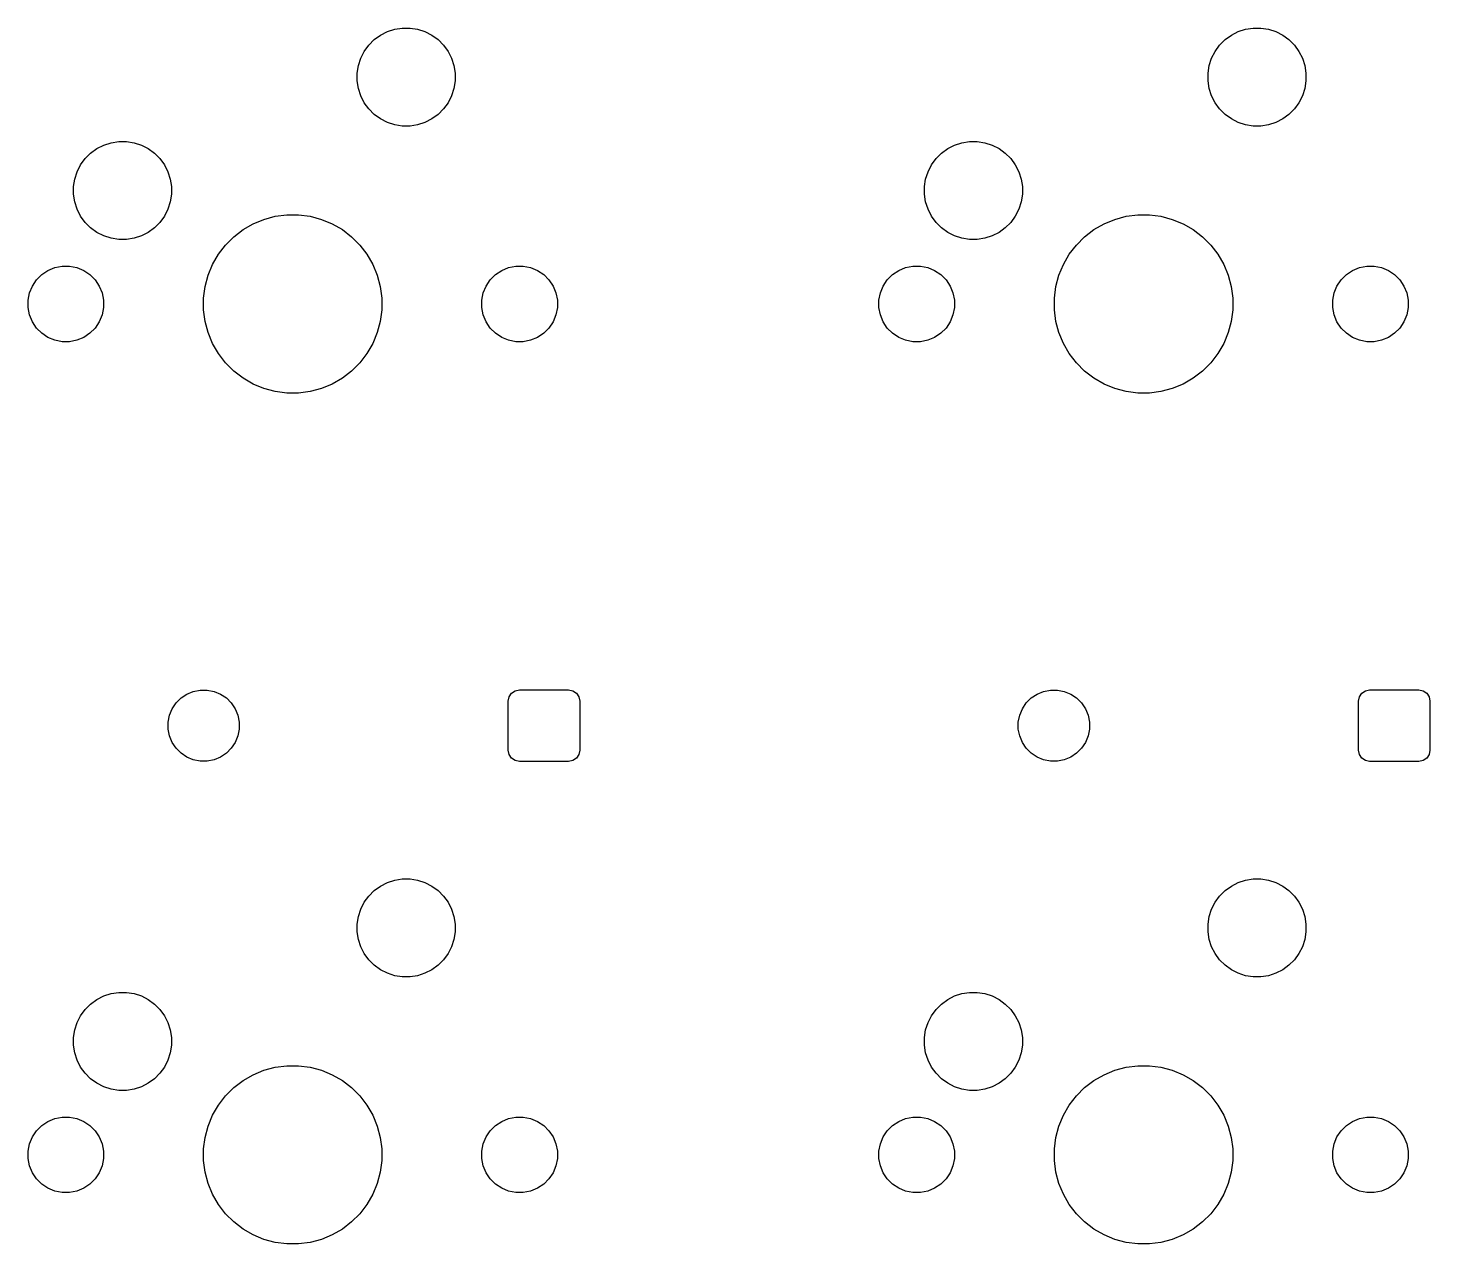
# Model space of a CAD drawing. Header units: millimetres. Extents: x 2.1 to 59.1, y -97 to -3.9.
# Drawn here: x 27.72 to 59.11, y -50.64 to -23.42 of the extents above; entities that cross this region are included whole.
import ezdxf

# ---------------------------------------------------------------- set-up
doc = ezdxf.new("R2010")
doc.units = ezdxf.units.MM
doc.layers.add('F.Mask', color=201, linetype='CONTINUOUS', true_color=0xd864ff)

msp = doc.modelspace()

# ---------------------------------------------------------------- linework, layer by layer
at = {"layer": 'F.Mask', "linetype": 'CONTINUOUS'}
for p, q in [((35.614918, -23.581298), (35.768714, -23.502935)), ((35.768714, -23.502935), (35.932876, -23.449595)), ((35.932876, -23.449595), (36.103361, -23.422593)), ((36.103361, -23.422593), (36.275971, -23.422593)), ((36.275971, -23.422593), (36.446456, -23.449595)), ((36.446456, -23.449595), (36.610618, -23.502935)), ((36.610618, -23.502935), (36.764414, -23.581298)), ((54.664918, -23.581298), (54.818714, -23.502935)), ((54.818714, -23.502935), (54.982876, -23.449595)), ((54.982876, -23.449595), (55.153361, -23.422593)), ((55.153361, -23.422593), (55.325971, -23.422593)), ((55.325971, -23.422593), (55.496456, -23.449595)), ((55.496456, -23.449595), (55.660618, -23.502935)), ((55.660618, -23.502935), (55.814414, -23.581298)), ((35.251762, -23.944454), (35.353219, -23.804809)), ((35.353219, -23.804809), (35.475273, -23.682755)), ((35.475273, -23.682755), (35.614918, -23.581298)), ((36.764414, -23.581298), (36.904059, -23.682755)), ((36.904059, -23.682755), (37.026113, -23.804809)), ((37.026113, -23.804809), (37.12757, -23.944454)), ((54.301762, -23.944454), (54.403219, -23.804809)), ((54.403219, -23.804809), (54.525273, -23.682755)), ((54.525273, -23.682755), (54.664918, -23.581298)), ((55.814414, -23.581298), (55.954059, -23.682755)), ((55.954059, -23.682755), (56.076113, -23.804809)), ((56.076113, -23.804809), (56.17757, -23.944454)), ((35.120059, -24.262412), (35.173399, -24.09825)), ((35.173399, -24.09825), (35.251762, -23.944454)), ((37.12757, -23.944454), (37.205933, -24.09825)), ((37.205933, -24.09825), (37.259273, -24.262412)), ((54.170059, -24.262412), (54.223399, -24.09825)), ((54.223399, -24.09825), (54.301762, -23.944454)), ((56.17757, -23.944454), (56.255933, -24.09825)), ((56.255933, -24.09825), (56.309273, -24.262412)), ((35.093057, -24.432897), (35.120059, -24.262412)), ((35.093057, -24.605507), (35.093057, -24.432897)), ((37.259273, -24.262412), (37.286275, -24.432897)), ((37.286275, -24.432897), (37.286275, -24.605507)), ((54.143057, -24.432897), (54.170059, -24.262412)), ((54.143057, -24.605507), (54.143057, -24.432897)), ((56.309273, -24.262412), (56.336275, -24.432897)), ((56.336275, -24.432897), (56.336275, -24.605507)), ((35.120059, -24.775992), (35.093057, -24.605507)), ((35.173399, -24.940154), (35.120059, -24.775992)), ((37.259273, -24.775992), (37.205933, -24.940154)), ((37.286275, -24.605507), (37.259273, -24.775992)), ((54.170059, -24.775992), (54.143057, -24.605507)), ((54.223399, -24.940154), (54.170059, -24.775992)), ((56.309273, -24.775992), (56.255933, -24.940154)), ((56.336275, -24.605507), (56.309273, -24.775992)), ((35.251762, -25.09395), (35.173399, -24.940154)), ((35.353219, -25.233595), (35.251762, -25.09395)), ((37.12757, -25.09395), (37.026113, -25.233595)), ((37.205933, -24.940154), (37.12757, -25.09395)), ((54.301762, -25.09395), (54.223399, -24.940154)), ((54.403219, -25.233595), (54.301762, -25.09395)), ((56.17757, -25.09395), (56.076113, -25.233595)), ((56.255933, -24.940154), (56.17757, -25.09395)), ((35.475273, -25.355649), (35.353219, -25.233595)), ((35.614918, -25.457106), (35.475273, -25.355649)), ((36.904059, -25.355649), (36.764414, -25.457106)), ((37.026113, -25.233595), (36.904059, -25.355649)), ((54.525273, -25.355649), (54.403219, -25.233595)), ((54.664918, -25.457106), (54.525273, -25.355649)), ((55.954059, -25.355649), (55.814414, -25.457106)), ((56.076113, -25.233595), (55.954059, -25.355649)), ((35.768714, -25.535469), (35.614918, -25.457106)), ((35.932876, -25.588809), (35.768714, -25.535469)), ((36.103361, -25.615811), (35.932876, -25.588809)), ((36.275971, -25.615811), (36.103361, -25.615811)), ((36.446456, -25.588809), (36.275971, -25.615811)), ((36.610618, -25.535469), (36.446456, -25.588809)), ((36.764414, -25.457106), (36.610618, -25.535469)), ((54.818714, -25.535469), (54.664918, -25.457106)), ((54.982876, -25.588809), (54.818714, -25.535469)), ((55.153361, -25.615811), (54.982876, -25.588809)), ((55.325971, -25.615811), (55.153361, -25.615811)), ((55.496456, -25.588809), (55.325971, -25.615811)), ((55.660618, -25.535469), (55.496456, -25.588809)), ((55.814414, -25.457106), (55.660618, -25.535469)), ((29.264918, -26.121298), (29.418714, -26.042935)), ((29.418714, -26.042935), (29.582876, -25.989595)), ((29.582876, -25.989595), (29.753361, -25.962593)), ((29.753361, -25.962593), (29.925971, -25.962593)), ((29.925971, -25.962593), (30.096456, -25.989595)), ((30.096456, -25.989595), (30.260618, -26.042935)), ((30.260618, -26.042935), (30.414414, -26.121298)), ((48.314918, -26.121298), (48.468714, -26.042935)), ((48.468714, -26.042935), (48.632876, -25.989595)), ((48.632876, -25.989595), (48.803361, -25.962593)), ((48.803361, -25.962593), (48.975971, -25.962593)), ((48.975971, -25.962593), (49.146456, -25.989595)), ((49.146456, -25.989595), (49.310618, -26.042935)), ((49.310618, -26.042935), (49.464414, -26.121298)), ((28.901762, -26.484454), (29.003219, -26.344809)), ((29.003219, -26.344809), (29.125273, -26.222755)), ((29.125273, -26.222755), (29.264918, -26.121298)), ((30.414414, -26.121298), (30.554059, -26.222755)), ((30.554059, -26.222755), (30.676113, -26.344809)), ((30.676113, -26.344809), (30.77757, -26.484454)), ((47.951762, -26.484454), (48.053219, -26.344809)), ((48.053219, -26.344809), (48.175273, -26.222755)), ((48.175273, -26.222755), (48.314918, -26.121298)), ((49.464414, -26.121298), (49.604059, -26.222755)), ((49.604059, -26.222755), (49.726113, -26.344809)), ((49.726113, -26.344809), (49.82757, -26.484454)), ((28.770059, -26.802412), (28.823399, -26.63825)), ((28.823399, -26.63825), (28.901762, -26.484454)), ((30.77757, -26.484454), (30.855933, -26.63825)), ((30.855933, -26.63825), (30.909273, -26.802412)), ((47.820059, -26.802412), (47.873399, -26.63825)), ((47.873399, -26.63825), (47.951762, -26.484454)), ((49.82757, -26.484454), (49.905933, -26.63825)), ((49.905933, -26.63825), (49.959273, -26.802412)), ((28.743057, -26.972897), (28.770059, -26.802412)), ((28.743057, -27.145507), (28.743057, -26.972897)), ((30.909273, -26.802412), (30.936275, -26.972897)), ((30.936275, -26.972897), (30.936275, -27.145507)), ((47.793057, -26.972897), (47.820059, -26.802412)), ((47.793057, -27.145507), (47.793057, -26.972897)), ((49.959273, -26.802412), (49.986275, -26.972897)), ((49.986275, -26.972897), (49.986275, -27.145507)), ((28.770059, -27.315992), (28.743057, -27.145507)), ((30.936275, -27.145507), (30.909273, -27.315992)), ((47.820059, -27.315992), (47.793057, -27.145507)), ((49.986275, -27.145507), (49.959273, -27.315992)), ((28.823399, -27.480154), (28.770059, -27.315992)), ((28.901762, -27.63395), (28.823399, -27.480154)), ((30.855933, -27.480154), (30.77757, -27.63395)), ((30.909273, -27.315992), (30.855933, -27.480154)), ((33.259485, -27.637631), (33.51886, -27.603484)), ((33.51886, -27.603484), (33.780472, -27.603484)), ((33.780472, -27.603484), (34.039847, -27.637631)), ((47.873399, -27.480154), (47.820059, -27.315992)), ((47.951762, -27.63395), (47.873399, -27.480154)), ((49.905933, -27.480154), (49.82757, -27.63395)), ((49.959273, -27.315992), (49.905933, -27.480154)), ((52.309485, -27.637631), (52.56886, -27.603484)), ((52.56886, -27.603484), (52.830472, -27.603484)), ((52.830472, -27.603484), (53.089847, -27.637631)), ((29.003219, -27.773595), (28.901762, -27.63395)), ((29.125273, -27.895649), (29.003219, -27.773595)), ((29.264918, -27.997106), (29.125273, -27.895649)), ((30.554059, -27.895649), (30.414414, -27.997106)), ((30.676113, -27.773595), (30.554059, -27.895649)), ((30.77757, -27.63395), (30.676113, -27.773595)), ((32.538526, -27.936263), (32.765089, -27.805457)), ((32.765089, -27.805457), (33.006787, -27.705342)), ((33.006787, -27.705342), (33.259485, -27.637631)), ((34.039847, -27.637631), (34.292545, -27.705342)), ((34.292545, -27.705342), (34.534243, -27.805457)), ((34.534243, -27.805457), (34.760806, -27.936263)), ((48.053219, -27.773595), (47.951762, -27.63395)), ((48.175273, -27.895649), (48.053219, -27.773595)), ((48.314918, -27.997106), (48.175273, -27.895649)), ((49.604059, -27.895649), (49.464414, -27.997106)), ((49.726113, -27.773595), (49.604059, -27.895649)), ((49.82757, -27.63395), (49.726113, -27.773595)), ((51.588526, -27.936263), (51.815089, -27.805457)), ((51.815089, -27.805457), (52.056787, -27.705342)), ((52.056787, -27.705342), (52.309485, -27.637631)), ((53.089847, -27.637631), (53.342545, -27.705342)), ((53.342545, -27.705342), (53.584243, -27.805457)), ((53.584243, -27.805457), (53.810806, -27.936263)), ((29.418714, -28.075469), (29.264918, -27.997106)), ((29.582876, -28.128809), (29.418714, -28.075469)), ((29.753361, -28.155811), (29.582876, -28.128809)), ((29.925971, -28.155811), (29.753361, -28.155811)), ((30.096456, -28.128809), (29.925971, -28.155811)), ((30.260618, -28.075469), (30.096456, -28.128809)), ((30.414414, -27.997106), (30.260618, -28.075469)), ((32.145986, -28.28051), (32.330974, -28.095522)), ((32.330974, -28.095522), (32.538526, -27.936263)), ((34.760806, -27.936263), (34.968358, -28.095522)), ((34.968358, -28.095522), (35.153346, -28.28051)), ((48.468714, -28.075469), (48.314918, -27.997106)), ((48.632876, -28.128809), (48.468714, -28.075469)), ((48.803361, -28.155811), (48.632876, -28.128809)), ((48.975971, -28.155811), (48.803361, -28.155811)), ((49.146456, -28.128809), (48.975971, -28.155811)), ((49.310618, -28.075469), (49.146456, -28.128809)), ((49.464414, -27.997106), (49.310618, -28.075469)), ((51.195986, -28.28051), (51.380974, -28.095522)), ((51.380974, -28.095522), (51.588526, -27.936263)), ((53.810806, -27.936263), (54.018358, -28.095522)), ((54.018358, -28.095522), (54.203346, -28.28051)), ((31.855921, -28.714625), (31.986727, -28.488062)), ((31.986727, -28.488062), (32.145986, -28.28051)), ((35.153346, -28.28051), (35.312605, -28.488062)), ((35.312605, -28.488062), (35.443411, -28.714625)), ((50.905921, -28.714625), (51.036727, -28.488062)), ((51.036727, -28.488062), (51.195986, -28.28051)), ((54.203346, -28.28051), (54.362605, -28.488062)), ((54.362605, -28.488062), (54.493411, -28.714625)), ((28.030432, -28.942143), (28.168979, -28.849569)), ((28.168979, -28.849569), (28.322924, -28.785803)), ((28.322924, -28.785803), (28.486351, -28.753295)), ((28.486351, -28.753295), (28.652981, -28.753295)), ((28.652981, -28.753295), (28.816408, -28.785803)), ((28.816408, -28.785803), (28.970353, -28.849569)), ((28.970353, -28.849569), (29.1089, -28.942143)), ((31.755806, -28.956323), (31.855921, -28.714625)), ((35.443411, -28.714625), (35.543526, -28.956323)), ((38.190432, -28.942143), (38.328979, -28.849569)), ((38.328979, -28.849569), (38.482924, -28.785803)), ((38.482924, -28.785803), (38.646351, -28.753295)), ((38.646351, -28.753295), (38.812981, -28.753295)), ((38.812981, -28.753295), (38.976408, -28.785803)), ((38.976408, -28.785803), (39.130353, -28.849569)), ((39.130353, -28.849569), (39.2689, -28.942143)), ((47.080432, -28.942143), (47.218979, -28.849569)), ((47.218979, -28.849569), (47.372924, -28.785803)), ((47.372924, -28.785803), (47.536351, -28.753295)), ((47.536351, -28.753295), (47.702981, -28.753295)), ((47.702981, -28.753295), (47.866408, -28.785803)), ((47.866408, -28.785803), (48.020353, -28.849569)), ((48.020353, -28.849569), (48.1589, -28.942143)), ((50.805806, -28.956323), (50.905921, -28.714625)), ((54.493411, -28.714625), (54.593526, -28.956323)), ((57.240432, -28.942143), (57.378979, -28.849569)), ((57.378979, -28.849569), (57.532924, -28.785803)), ((57.532924, -28.785803), (57.696351, -28.753295)), ((57.696351, -28.753295), (57.862981, -28.753295)), ((57.862981, -28.753295), (58.026408, -28.785803)), ((58.026408, -28.785803), (58.180353, -28.849569)), ((58.180353, -28.849569), (58.3189, -28.942143)), ((27.820033, -29.198515), (27.912607, -29.059968)), ((27.912607, -29.059968), (28.030432, -28.942143)), ((29.1089, -28.942143), (29.226725, -29.059968)), ((29.226725, -29.059968), (29.319299, -29.198515)), ((31.688095, -29.209021), (31.755806, -28.956323)), ((35.543526, -28.956323), (35.611237, -29.209021)), ((37.980033, -29.198515), (38.072607, -29.059968)), ((38.072607, -29.059968), (38.190432, -28.942143)), ((39.2689, -28.942143), (39.386725, -29.059968)), ((39.386725, -29.059968), (39.479299, -29.198515)), ((46.870033, -29.198515), (46.962607, -29.059968)), ((46.962607, -29.059968), (47.080432, -28.942143)), ((48.1589, -28.942143), (48.276725, -29.059968)), ((48.276725, -29.059968), (48.369299, -29.198515)), ((50.738095, -29.209021), (50.805806, -28.956323)), ((54.593526, -28.956323), (54.661237, -29.209021)), ((57.030033, -29.198515), (57.122607, -29.059968)), ((57.122607, -29.059968), (57.240432, -28.942143)), ((58.3189, -28.942143), (58.436725, -29.059968)), ((58.436725, -29.059968), (58.529299, -29.198515)), ((27.723759, -29.515887), (27.756267, -29.35246)), ((27.756267, -29.35246), (27.820033, -29.198515)), ((29.319299, -29.198515), (29.383065, -29.35246)), ((29.383065, -29.35246), (29.415573, -29.515887)), ((31.653948, -29.468396), (31.688095, -29.209021)), ((31.653948, -29.730008), (31.653948, -29.468396)), ((35.611237, -29.209021), (35.645384, -29.468396)), ((35.645384, -29.468396), (35.645384, -29.730008)), ((37.883759, -29.515887), (37.916267, -29.35246)), ((37.916267, -29.35246), (37.980033, -29.198515)), ((39.479299, -29.198515), (39.543065, -29.35246)), ((39.543065, -29.35246), (39.575573, -29.515887)), ((46.773759, -29.515887), (46.806267, -29.35246)), ((46.806267, -29.35246), (46.870033, -29.198515)), ((48.369299, -29.198515), (48.433065, -29.35246)), ((48.433065, -29.35246), (48.465573, -29.515887)), ((50.703948, -29.468396), (50.738095, -29.209021)), ((50.703948, -29.730008), (50.703948, -29.468396)), ((54.661237, -29.209021), (54.695384, -29.468396)), ((54.695384, -29.468396), (54.695384, -29.730008)), ((56.933759, -29.515887), (56.966267, -29.35246)), ((56.966267, -29.35246), (57.030033, -29.198515)), ((58.529299, -29.198515), (58.593065, -29.35246)), ((58.593065, -29.35246), (58.625573, -29.515887)), ((27.723759, -29.682517), (27.723759, -29.515887)), ((27.756267, -29.845944), (27.723759, -29.682517)), ((29.415573, -29.682517), (29.383065, -29.845944)), ((29.415573, -29.515887), (29.415573, -29.682517)), ((31.688095, -29.989383), (31.653948, -29.730008)), ((35.645384, -29.730008), (35.611237, -29.989383)), ((37.883759, -29.682517), (37.883759, -29.515887)), ((37.916267, -29.845944), (37.883759, -29.682517)), ((39.575573, -29.682517), (39.543065, -29.845944)), ((39.575573, -29.515887), (39.575573, -29.682517)), ((46.773759, -29.682517), (46.773759, -29.515887)), ((46.806267, -29.845944), (46.773759, -29.682517)), ((48.465573, -29.682517), (48.433065, -29.845944)), ((48.465573, -29.515887), (48.465573, -29.682517)), ((50.738095, -29.989383), (50.703948, -29.730008)), ((54.695384, -29.730008), (54.661237, -29.989383)), ((56.933759, -29.682517), (56.933759, -29.515887)), ((56.966267, -29.845944), (56.933759, -29.682517)), ((58.625573, -29.682517), (58.593065, -29.845944)), ((58.625573, -29.515887), (58.625573, -29.682517)), ((27.820033, -29.999889), (27.756267, -29.845944)), ((27.912607, -30.138436), (27.820033, -29.999889)), ((29.319299, -29.999889), (29.226725, -30.138436)), ((29.383065, -29.845944), (29.319299, -29.999889)), ((31.755806, -30.242081), (31.688095, -29.989383)), ((35.611237, -29.989383), (35.543526, -30.242081)), ((37.980033, -29.999889), (37.916267, -29.845944)), ((38.072607, -30.138436), (37.980033, -29.999889)), ((39.479299, -29.999889), (39.386725, -30.138436)), ((39.543065, -29.845944), (39.479299, -29.999889)), ((46.870033, -29.999889), (46.806267, -29.845944)), ((46.962607, -30.138436), (46.870033, -29.999889)), ((48.369299, -29.999889), (48.276725, -30.138436)), ((48.433065, -29.845944), (48.369299, -29.999889)), ((50.805806, -30.242081), (50.738095, -29.989383)), ((54.661237, -29.989383), (54.593526, -30.242081)), ((57.030033, -29.999889), (56.966267, -29.845944)), ((57.122607, -30.138436), (57.030033, -29.999889)), ((58.529299, -29.999889), (58.436725, -30.138436)), ((58.593065, -29.845944), (58.529299, -29.999889)), ((28.030432, -30.256261), (27.912607, -30.138436)), ((28.168979, -30.348835), (28.030432, -30.256261)), ((28.322924, -30.412601), (28.168979, -30.348835)), ((28.486351, -30.445109), (28.322924, -30.412601)), ((28.652981, -30.445109), (28.486351, -30.445109)), ((28.816408, -30.412601), (28.652981, -30.445109)), ((28.970353, -30.348835), (28.816408, -30.412601)), ((29.1089, -30.256261), (28.970353, -30.348835)), ((29.226725, -30.138436), (29.1089, -30.256261)), ((31.855921, -30.483779), (31.755806, -30.242081)), ((35.543526, -30.242081), (35.443411, -30.483779)), ((38.190432, -30.256261), (38.072607, -30.138436)), ((38.328979, -30.348835), (38.190432, -30.256261)), ((38.482924, -30.412601), (38.328979, -30.348835)), ((38.646351, -30.445109), (38.482924, -30.412601)), ((38.812981, -30.445109), (38.646351, -30.445109)), ((38.976408, -30.412601), (38.812981, -30.445109)), ((39.130353, -30.348835), (38.976408, -30.412601)), ((39.2689, -30.256261), (39.130353, -30.348835)), ((39.386725, -30.138436), (39.2689, -30.256261)), ((47.080432, -30.256261), (46.962607, -30.138436)), ((47.218979, -30.348835), (47.080432, -30.256261)), ((47.372924, -30.412601), (47.218979, -30.348835)), ((47.536351, -30.445109), (47.372924, -30.412601)), ((47.702981, -30.445109), (47.536351, -30.445109)), ((47.866408, -30.412601), (47.702981, -30.445109)), ((48.020353, -30.348835), (47.866408, -30.412601)), ((48.1589, -30.256261), (48.020353, -30.348835)), ((48.276725, -30.138436), (48.1589, -30.256261)), ((50.905921, -30.483779), (50.805806, -30.242081)), ((54.593526, -30.242081), (54.493411, -30.483779)), ((57.240432, -30.256261), (57.122607, -30.138436)), ((57.378979, -30.348835), (57.240432, -30.256261)), ((57.532924, -30.412601), (57.378979, -30.348835)), ((57.696351, -30.445109), (57.532924, -30.412601)), ((57.862981, -30.445109), (57.696351, -30.445109)), ((58.026408, -30.412601), (57.862981, -30.445109)), ((58.180353, -30.348835), (58.026408, -30.412601)), ((58.3189, -30.256261), (58.180353, -30.348835)), ((58.436725, -30.138436), (58.3189, -30.256261)), ((31.986727, -30.710342), (31.855921, -30.483779)), ((32.145986, -30.917894), (31.986727, -30.710342)), ((35.312605, -30.710342), (35.153346, -30.917894)), ((35.443411, -30.483779), (35.312605, -30.710342)), ((51.036727, -30.710342), (50.905921, -30.483779)), ((51.195986, -30.917894), (51.036727, -30.710342)), ((54.362605, -30.710342), (54.203346, -30.917894)), ((54.493411, -30.483779), (54.362605, -30.710342)), ((32.330974, -31.102882), (32.145986, -30.917894)), ((35.153346, -30.917894), (34.968358, -31.102882)), ((51.380974, -31.102882), (51.195986, -30.917894)), ((54.203346, -30.917894), (54.018358, -31.102882)), ((32.538526, -31.262141), (32.330974, -31.102882)), ((32.765089, -31.392947), (32.538526, -31.262141)), ((34.760806, -31.262141), (34.534243, -31.392947)), ((34.968358, -31.102882), (34.760806, -31.262141)), ((51.588526, -31.262141), (51.380974, -31.102882)), ((51.815089, -31.392947), (51.588526, -31.262141)), ((53.810806, -31.262141), (53.584243, -31.392947)), ((54.018358, -31.102882), (53.810806, -31.262141)), ((33.006787, -31.493062), (32.765089, -31.392947)), ((33.259485, -31.560773), (33.006787, -31.493062)), ((33.51886, -31.59492), (33.259485, -31.560773)), ((33.780472, -31.59492), (33.51886, -31.59492)), ((34.039847, -31.560773), (33.780472, -31.59492)), ((34.292545, -31.493062), (34.039847, -31.560773)), ((34.534243, -31.392947), (34.292545, -31.493062)), ((52.056787, -31.493062), (51.815089, -31.392947)), ((52.309485, -31.560773), (52.056787, -31.493062)), ((52.56886, -31.59492), (52.309485, -31.560773)), ((52.830472, -31.59492), (52.56886, -31.59492)), ((53.089847, -31.560773), (52.830472, -31.59492)), ((53.342545, -31.493062), (53.089847, -31.560773)), ((53.584243, -31.392947), (53.342545, -31.493062)), ((31.278883, -38.334463), (31.423772, -38.274448)), ((31.423772, -38.274448), (31.577586, -38.243852)), ((31.577586, -38.243852), (31.734414, -38.243852)), ((31.734414, -38.243852), (31.888228, -38.274448)), ((31.888228, -38.274448), (32.033117, -38.334463)), ((38.549223, -38.313223), (38.630329, -38.25903)), ((38.630329, -38.25903), (38.726, -38.24)), ((38.726, -38.24), (39.826, -38.24)), ((39.826, -38.24), (39.921671, -38.25903)), ((39.921671, -38.25903), (40.002777, -38.313223)), ((50.314883, -38.334463), (50.459772, -38.274448)), ((50.459772, -38.274448), (50.613586, -38.243852)), ((50.613586, -38.243852), (50.770414, -38.243852)), ((50.770414, -38.243852), (50.924228, -38.274448)), ((50.924228, -38.274448), (51.069117, -38.334463)), ((57.585223, -38.313223), (57.666329, -38.25903)), ((57.666329, -38.25903), (57.762, -38.24)), ((57.762, -38.24), (58.862, -38.24)), ((58.862, -38.24), (58.957671, -38.25903)), ((58.957671, -38.25903), (59.038777, -38.313223)), ((30.950463, -38.662883), (31.037592, -38.532485)), ((31.037592, -38.532485), (31.148485, -38.421592)), ((31.148485, -38.421592), (31.278883, -38.334463)), ((32.033117, -38.334463), (32.163515, -38.421592)), ((32.163515, -38.421592), (32.274408, -38.532485)), ((32.274408, -38.532485), (32.361537, -38.662883)), ((38.476, -38.49), (38.49503, -38.394329)), ((38.476, -39.59), (38.476, -38.49)), ((38.49503, -38.394329), (38.549223, -38.313223)), ((40.002777, -38.313223), (40.05697, -38.394329)), ((40.05697, -38.394329), (40.076, -38.49)), ((40.076, -38.49), (40.076, -39.59)), ((49.986463, -38.662883), (50.073592, -38.532485)), ((50.073592, -38.532485), (50.184485, -38.421592)), ((50.184485, -38.421592), (50.314883, -38.334463)), ((51.069117, -38.334463), (51.199515, -38.421592)), ((51.199515, -38.421592), (51.310408, -38.532485)), ((51.310408, -38.532485), (51.397537, -38.662883)), ((57.512, -38.49), (57.53103, -38.394329)), ((57.512, -39.59), (57.512, -38.49)), ((57.53103, -38.394329), (57.585223, -38.313223)), ((59.038777, -38.313223), (59.09297, -38.394329)), ((59.09297, -38.394329), (59.112, -38.49)), ((59.112, -38.49), (59.112, -39.59)), ((30.859852, -38.961586), (30.890448, -38.807772)), ((30.890448, -38.807772), (30.950463, -38.662883)), ((32.361537, -38.662883), (32.421552, -38.807772)), ((32.421552, -38.807772), (32.452148, -38.961586)), ((49.895852, -38.961586), (49.926448, -38.807772)), ((49.926448, -38.807772), (49.986463, -38.662883)), ((51.397537, -38.662883), (51.457552, -38.807772)), ((51.457552, -38.807772), (51.488148, -38.961586)), ((30.859852, -39.118414), (30.859852, -38.961586)), ((30.890448, -39.272228), (30.859852, -39.118414)), ((32.452148, -39.118414), (32.421552, -39.272228)), ((32.452148, -38.961586), (32.452148, -39.118414)), ((49.895852, -39.118414), (49.895852, -38.961586)), ((49.926448, -39.272228), (49.895852, -39.118414)), ((51.488148, -39.118414), (51.457552, -39.272228)), ((51.488148, -38.961586), (51.488148, -39.118414)), ((30.950463, -39.417117), (30.890448, -39.272228)), ((31.037592, -39.547515), (30.950463, -39.417117)), ((31.148485, -39.658408), (31.037592, -39.547515)), ((32.274408, -39.547515), (32.163515, -39.658408)), ((32.361537, -39.417117), (32.274408, -39.547515)), ((32.421552, -39.272228), (32.361537, -39.417117)), ((49.986463, -39.417117), (49.926448, -39.272228)), ((50.073592, -39.547515), (49.986463, -39.417117)), ((50.184485, -39.658408), (50.073592, -39.547515)), ((51.310408, -39.547515), (51.199515, -39.658408)), ((51.397537, -39.417117), (51.310408, -39.547515)), ((51.457552, -39.272228), (51.397537, -39.417117)), ((31.278883, -39.745537), (31.148485, -39.658408)), ((31.423772, -39.805552), (31.278883, -39.745537)), ((31.577586, -39.836148), (31.423772, -39.805552)), ((31.734414, -39.836148), (31.577586, -39.836148)), ((31.888228, -39.805552), (31.734414, -39.836148)), ((32.033117, -39.745537), (31.888228, -39.805552)), ((32.163515, -39.658408), (32.033117, -39.745537)), ((38.49503, -39.685671), (38.476, -39.59)), ((38.549223, -39.766777), (38.49503, -39.685671)), ((38.630329, -39.82097), (38.549223, -39.766777)), ((38.726, -39.84), (38.630329, -39.82097)), ((39.826, -39.84), (38.726, -39.84)), ((39.921671, -39.82097), (39.826, -39.84)), ((40.002777, -39.766777), (39.921671, -39.82097)), ((40.05697, -39.685671), (40.002777, -39.766777)), ((40.076, -39.59), (40.05697, -39.685671)), ((50.314883, -39.745537), (50.184485, -39.658408)), ((50.459772, -39.805552), (50.314883, -39.745537)), ((50.613586, -39.836148), (50.459772, -39.805552)), ((50.770414, -39.836148), (50.613586, -39.836148)), ((50.924228, -39.805552), (50.770414, -39.836148)), ((51.069117, -39.745537), (50.924228, -39.805552)), ((51.199515, -39.658408), (51.069117, -39.745537)), ((57.53103, -39.685671), (57.512, -39.59)), ((57.585223, -39.766777), (57.53103, -39.685671)), ((57.666329, -39.82097), (57.585223, -39.766777)), ((57.762, -39.84), (57.666329, -39.82097)), ((58.862, -39.84), (57.762, -39.84)), ((58.957671, -39.82097), (58.862, -39.84)), ((59.038777, -39.766777), (58.957671, -39.82097)), ((59.09297, -39.685671), (59.038777, -39.766777)), ((59.112, -39.59), (59.09297, -39.685671)), ((35.475273, -42.732755), (35.614918, -42.631298)), ((35.614918, -42.631298), (35.768714, -42.552935)), ((35.768714, -42.552935), (35.932876, -42.499595)), ((35.932876, -42.499595), (36.103361, -42.472593)), ((36.103361, -42.472593), (36.275971, -42.472593)), ((36.275971, -42.472593), (36.446456, -42.499595)), ((36.446456, -42.499595), (36.610618, -42.552935)), ((36.610618, -42.552935), (36.764414, -42.631298)), ((36.764414, -42.631298), (36.904059, -42.732755)), ((54.525273, -42.732755), (54.664918, -42.631298)), ((54.664918, -42.631298), (54.818714, -42.552935)), ((54.818714, -42.552935), (54.982876, -42.499595)), ((54.982876, -42.499595), (55.153361, -42.472593)), ((55.153361, -42.472593), (55.325971, -42.472593)), ((55.325971, -42.472593), (55.496456, -42.499595)), ((55.496456, -42.499595), (55.660618, -42.552935)), ((55.660618, -42.552935), (55.814414, -42.631298)), ((55.814414, -42.631298), (55.954059, -42.732755)), ((35.173399, -43.14825), (35.251762, -42.994454)), ((35.251762, -42.994454), (35.353219, -42.854809)), ((35.353219, -42.854809), (35.475273, -42.732755)), ((36.904059, -42.732755), (37.026113, -42.854809)), ((37.026113, -42.854809), (37.12757, -42.994454)), ((37.12757, -42.994454), (37.205933, -43.14825)), ((54.223399, -43.14825), (54.301762, -42.994454)), ((54.301762, -42.994454), (54.403219, -42.854809)), ((54.403219, -42.854809), (54.525273, -42.732755)), ((55.954059, -42.732755), (56.076113, -42.854809)), ((56.076113, -42.854809), (56.17757, -42.994454)), ((56.17757, -42.994454), (56.255933, -43.14825)), ((35.093057, -43.482897), (35.120059, -43.312412)), ((35.120059, -43.312412), (35.173399, -43.14825)), ((37.205933, -43.14825), (37.259273, -43.312412)), ((37.259273, -43.312412), (37.286275, -43.482897)), ((54.143057, -43.482897), (54.170059, -43.312412)), ((54.170059, -43.312412), (54.223399, -43.14825)), ((56.255933, -43.14825), (56.309273, -43.312412)), ((56.309273, -43.312412), (56.336275, -43.482897)), ((35.093057, -43.655507), (35.093057, -43.482897)), ((37.286275, -43.482897), (37.286275, -43.655507)), ((54.143057, -43.655507), (54.143057, -43.482897)), ((56.336275, -43.482897), (56.336275, -43.655507)), ((35.120059, -43.825992), (35.093057, -43.655507)), ((35.173399, -43.990154), (35.120059, -43.825992)), ((37.259273, -43.825992), (37.205933, -43.990154)), ((37.286275, -43.655507), (37.259273, -43.825992)), ((54.170059, -43.825992), (54.143057, -43.655507)), ((54.223399, -43.990154), (54.170059, -43.825992)), ((56.309273, -43.825992), (56.255933, -43.990154)), ((56.336275, -43.655507), (56.309273, -43.825992)), ((35.251762, -44.14395), (35.173399, -43.990154)), ((35.353219, -44.283595), (35.251762, -44.14395)), ((37.12757, -44.14395), (37.026113, -44.283595)), ((37.205933, -43.990154), (37.12757, -44.14395)), ((54.301762, -44.14395), (54.223399, -43.990154)), ((54.403219, -44.283595), (54.301762, -44.14395)), ((56.17757, -44.14395), (56.076113, -44.283595)), ((56.255933, -43.990154), (56.17757, -44.14395)), ((35.475273, -44.405649), (35.353219, -44.283595)), ((35.614918, -44.507106), (35.475273, -44.405649)), ((35.768714, -44.585469), (35.614918, -44.507106)), ((36.764414, -44.507106), (36.610618, -44.585469)), ((36.904059, -44.405649), (36.764414, -44.507106)), ((37.026113, -44.283595), (36.904059, -44.405649)), ((54.525273, -44.405649), (54.403219, -44.283595)), ((54.664918, -44.507106), (54.525273, -44.405649)), ((54.818714, -44.585469), (54.664918, -44.507106)), ((55.814414, -44.507106), (55.660618, -44.585469)), ((55.954059, -44.405649), (55.814414, -44.507106)), ((56.076113, -44.283595), (55.954059, -44.405649)), ((35.932876, -44.638809), (35.768714, -44.585469)), ((36.103361, -44.665811), (35.932876, -44.638809)), ((36.275971, -44.665811), (36.103361, -44.665811)), ((36.446456, -44.638809), (36.275971, -44.665811)), ((36.610618, -44.585469), (36.446456, -44.638809)), ((54.982876, -44.638809), (54.818714, -44.585469)), ((55.153361, -44.665811), (54.982876, -44.638809)), ((55.325971, -44.665811), (55.153361, -44.665811)), ((55.496456, -44.638809), (55.325971, -44.665811)), ((55.660618, -44.585469), (55.496456, -44.638809)), ((29.125273, -45.272755), (29.264918, -45.171298)), ((29.264918, -45.171298), (29.418714, -45.092935)), ((29.418714, -45.092935), (29.582876, -45.039595)), ((29.582876, -45.039595), (29.753361, -45.012593)), ((29.753361, -45.012593), (29.925971, -45.012593)), ((29.925971, -45.012593), (30.096456, -45.039595)), ((30.096456, -45.039595), (30.260618, -45.092935)), ((30.260618, -45.092935), (30.414414, -45.171298)), ((30.414414, -45.171298), (30.554059, -45.272755)), ((48.175273, -45.272755), (48.314918, -45.171298)), ((48.314918, -45.171298), (48.468714, -45.092935)), ((48.468714, -45.092935), (48.632876, -45.039595)), ((48.632876, -45.039595), (48.803361, -45.012593)), ((48.803361, -45.012593), (48.975971, -45.012593)), ((48.975971, -45.012593), (49.146456, -45.039595)), ((49.146456, -45.039595), (49.310618, -45.092935)), ((49.310618, -45.092935), (49.464414, -45.171298)), ((49.464414, -45.171298), (49.604059, -45.272755)), ((28.901762, -45.534454), (29.003219, -45.394809)), ((29.003219, -45.394809), (29.125273, -45.272755)), ((30.554059, -45.272755), (30.676113, -45.394809)), ((30.676113, -45.394809), (30.77757, -45.534454)), ((47.951762, -45.534454), (48.053219, -45.394809)), ((48.053219, -45.394809), (48.175273, -45.272755)), ((49.604059, -45.272755), (49.726113, -45.394809)), ((49.726113, -45.394809), (49.82757, -45.534454)), ((28.770059, -45.852412), (28.823399, -45.68825)), ((28.823399, -45.68825), (28.901762, -45.534454)), ((30.77757, -45.534454), (30.855933, -45.68825)), ((30.855933, -45.68825), (30.909273, -45.852412)), ((47.820059, -45.852412), (47.873399, -45.68825)), ((47.873399, -45.68825), (47.951762, -45.534454)), ((49.82757, -45.534454), (49.905933, -45.68825)), ((49.905933, -45.68825), (49.959273, -45.852412)), ((28.743057, -46.022897), (28.770059, -45.852412)), ((28.743057, -46.195507), (28.743057, -46.022897)), ((30.909273, -45.852412), (30.936275, -46.022897)), ((30.936275, -46.022897), (30.936275, -46.195507)), ((47.793057, -46.022897), (47.820059, -45.852412)), ((47.793057, -46.195507), (47.793057, -46.022897)), ((49.959273, -45.852412), (49.986275, -46.022897)), ((49.986275, -46.022897), (49.986275, -46.195507)), ((28.770059, -46.365992), (28.743057, -46.195507)), ((28.823399, -46.530154), (28.770059, -46.365992)), ((30.909273, -46.365992), (30.855933, -46.530154)), ((30.936275, -46.195507), (30.909273, -46.365992)), ((47.820059, -46.365992), (47.793057, -46.195507)), ((47.873399, -46.530154), (47.820059, -46.365992)), ((49.959273, -46.365992), (49.905933, -46.530154)), ((49.986275, -46.195507), (49.959273, -46.365992)), ((28.901762, -46.68395), (28.823399, -46.530154)), ((29.003219, -46.823595), (28.901762, -46.68395)), ((30.77757, -46.68395), (30.676113, -46.823595)), ((30.855933, -46.530154), (30.77757, -46.68395)), ((32.765089, -46.855457), (33.006787, -46.755342)), ((33.006787, -46.755342), (33.259485, -46.687631)), ((33.259485, -46.687631), (33.51886, -46.653484)), ((33.51886, -46.653484), (33.780472, -46.653484)), ((33.780472, -46.653484), (34.039847, -46.687631)), ((34.039847, -46.687631), (34.292545, -46.755342)), ((34.292545, -46.755342), (34.534243, -46.855457)), ((47.951762, -46.68395), (47.873399, -46.530154)), ((48.053219, -46.823595), (47.951762, -46.68395)), ((49.82757, -46.68395), (49.726113, -46.823595)), ((49.905933, -46.530154), (49.82757, -46.68395)), ((51.815089, -46.855457), (52.056787, -46.755342)), ((52.056787, -46.755342), (52.309485, -46.687631)), ((52.309485, -46.687631), (52.56886, -46.653484)), ((52.56886, -46.653484), (52.830472, -46.653484)), ((52.830472, -46.653484), (53.089847, -46.687631)), ((53.089847, -46.687631), (53.342545, -46.755342)), ((53.342545, -46.755342), (53.584243, -46.855457)), ((29.125273, -46.945649), (29.003219, -46.823595)), ((29.264918, -47.047106), (29.125273, -46.945649)), ((29.418714, -47.125469), (29.264918, -47.047106)), ((30.414414, -47.047106), (30.260618, -47.125469)), ((30.554059, -46.945649), (30.414414, -47.047106)), ((30.676113, -46.823595), (30.554059, -46.945649)), ((32.330974, -47.145522), (32.538526, -46.986263)), ((32.538526, -46.986263), (32.765089, -46.855457)), ((34.534243, -46.855457), (34.760806, -46.986263)), ((34.760806, -46.986263), (34.968358, -47.145522)), ((48.175273, -46.945649), (48.053219, -46.823595)), ((48.314918, -47.047106), (48.175273, -46.945649)), ((48.468714, -47.125469), (48.314918, -47.047106)), ((49.464414, -47.047106), (49.310618, -47.125469)), ((49.604059, -46.945649), (49.464414, -47.047106)), ((49.726113, -46.823595), (49.604059, -46.945649)), ((51.380974, -47.145522), (51.588526, -46.986263)), ((51.588526, -46.986263), (51.815089, -46.855457)), ((53.584243, -46.855457), (53.810806, -46.986263)), ((53.810806, -46.986263), (54.018358, -47.145522)), ((29.582876, -47.178809), (29.418714, -47.125469)), ((29.753361, -47.205811), (29.582876, -47.178809)), ((29.925971, -47.205811), (29.753361, -47.205811)), ((30.096456, -47.178809), (29.925971, -47.205811)), ((30.260618, -47.125469), (30.096456, -47.178809)), ((31.986727, -47.538062), (32.145986, -47.33051)), ((32.145986, -47.33051), (32.330974, -47.145522)), ((34.968358, -47.145522), (35.153346, -47.33051)), ((35.153346, -47.33051), (35.312605, -47.538062)), ((48.632876, -47.178809), (48.468714, -47.125469)), ((48.803361, -47.205811), (48.632876, -47.178809)), ((48.975971, -47.205811), (48.803361, -47.205811)), ((49.146456, -47.178809), (48.975971, -47.205811)), ((49.310618, -47.125469), (49.146456, -47.178809)), ((51.036727, -47.538062), (51.195986, -47.33051)), ((51.195986, -47.33051), (51.380974, -47.145522)), ((54.018358, -47.145522), (54.203346, -47.33051)), ((54.203346, -47.33051), (54.362605, -47.538062)), ((31.855921, -47.764625), (31.986727, -47.538062)), ((35.312605, -47.538062), (35.443411, -47.764625)), ((50.905921, -47.764625), (51.036727, -47.538062)), ((54.362605, -47.538062), (54.493411, -47.764625)), ((27.912607, -48.109968), (28.030432, -47.992143)), ((28.030432, -47.992143), (28.168979, -47.899569)), ((28.168979, -47.899569), (28.322924, -47.835803)), ((28.322924, -47.835803), (28.486351, -47.803295)), ((28.486351, -47.803295), (28.652981, -47.803295)), ((28.652981, -47.803295), (28.816408, -47.835803)), ((28.816408, -47.835803), (28.970353, -47.899569)), ((28.970353, -47.899569), (29.1089, -47.992143)), ((29.1089, -47.992143), (29.226725, -48.109968)), ((31.688095, -48.259021), (31.755806, -48.006323)), ((31.755806, -48.006323), (31.855921, -47.764625)), ((35.443411, -47.764625), (35.543526, -48.006323)), ((35.543526, -48.006323), (35.611237, -48.259021)), ((38.072607, -48.109968), (38.190432, -47.992143)), ((38.190432, -47.992143), (38.328979, -47.899569)), ((38.328979, -47.899569), (38.482924, -47.835803)), ((38.482924, -47.835803), (38.646351, -47.803295)), ((38.646351, -47.803295), (38.812981, -47.803295)), ((38.812981, -47.803295), (38.976408, -47.835803)), ((38.976408, -47.835803), (39.130353, -47.899569)), ((39.130353, -47.899569), (39.2689, -47.992143)), ((39.2689, -47.992143), (39.386725, -48.109968)), ((46.962607, -48.109968), (47.080432, -47.992143)), ((47.080432, -47.992143), (47.218979, -47.899569)), ((47.218979, -47.899569), (47.372924, -47.835803)), ((47.372924, -47.835803), (47.536351, -47.803295)), ((47.536351, -47.803295), (47.702981, -47.803295)), ((47.702981, -47.803295), (47.866408, -47.835803)), ((47.866408, -47.835803), (48.020353, -47.899569)), ((48.020353, -47.899569), (48.1589, -47.992143)), ((48.1589, -47.992143), (48.276725, -48.109968)), ((50.738095, -48.259021), (50.805806, -48.006323)), ((50.805806, -48.006323), (50.905921, -47.764625)), ((54.493411, -47.764625), (54.593526, -48.006323)), ((54.593526, -48.006323), (54.661237, -48.259021)), ((57.122607, -48.109968), (57.240432, -47.992143)), ((57.240432, -47.992143), (57.378979, -47.899569)), ((57.378979, -47.899569), (57.532924, -47.835803)), ((57.532924, -47.835803), (57.696351, -47.803295)), ((57.696351, -47.803295), (57.862981, -47.803295)), ((57.862981, -47.803295), (58.026408, -47.835803)), ((58.026408, -47.835803), (58.180353, -47.899569)), ((58.180353, -47.899569), (58.3189, -47.992143)), ((58.3189, -47.992143), (58.436725, -48.109968)), ((27.756267, -48.40246), (27.820033, -48.248515)), ((27.820033, -48.248515), (27.912607, -48.109968)), ((29.226725, -48.109968), (29.319299, -48.248515)), ((29.319299, -48.248515), (29.383065, -48.40246)), ((31.653948, -48.518396), (31.688095, -48.259021)), ((35.611237, -48.259021), (35.645384, -48.518396)), ((37.916267, -48.40246), (37.980033, -48.248515)), ((37.980033, -48.248515), (38.072607, -48.109968)), ((39.386725, -48.109968), (39.479299, -48.248515)), ((39.479299, -48.248515), (39.543065, -48.40246)), ((46.806267, -48.40246), (46.870033, -48.248515)), ((46.870033, -48.248515), (46.962607, -48.109968)), ((48.276725, -48.109968), (48.369299, -48.248515)), ((48.369299, -48.248515), (48.433065, -48.40246)), ((50.703948, -48.518396), (50.738095, -48.259021)), ((54.661237, -48.259021), (54.695384, -48.518396)), ((56.966267, -48.40246), (57.030033, -48.248515)), ((57.030033, -48.248515), (57.122607, -48.109968)), ((58.436725, -48.109968), (58.529299, -48.248515)), ((58.529299, -48.248515), (58.593065, -48.40246)), ((27.723759, -48.565887), (27.756267, -48.40246)), ((27.723759, -48.732517), (27.723759, -48.565887)), ((29.383065, -48.40246), (29.415573, -48.565887)), ((29.415573, -48.565887), (29.415573, -48.732517)), ((31.653948, -48.780008), (31.653948, -48.518396)), ((35.645384, -48.518396), (35.645384, -48.780008)), ((37.883759, -48.565887), (37.916267, -48.40246)), ((37.883759, -48.732517), (37.883759, -48.565887)), ((39.543065, -48.40246), (39.575573, -48.565887)), ((39.575573, -48.565887), (39.575573, -48.732517)), ((46.773759, -48.565887), (46.806267, -48.40246)), ((46.773759, -48.732517), (46.773759, -48.565887)), ((48.433065, -48.40246), (48.465573, -48.565887)), ((48.465573, -48.565887), (48.465573, -48.732517)), ((50.703948, -48.780008), (50.703948, -48.518396)), ((54.695384, -48.518396), (54.695384, -48.780008)), ((56.933759, -48.565887), (56.966267, -48.40246)), ((56.933759, -48.732517), (56.933759, -48.565887)), ((58.593065, -48.40246), (58.625573, -48.565887)), ((58.625573, -48.565887), (58.625573, -48.732517)), ((27.756267, -48.895944), (27.723759, -48.732517)), ((27.820033, -49.049889), (27.756267, -48.895944)), ((29.383065, -48.895944), (29.319299, -49.049889)), ((29.415573, -48.732517), (29.383065, -48.895944)), ((31.688095, -49.039383), (31.653948, -48.780008)), ((35.645384, -48.780008), (35.611237, -49.039383)), ((37.916267, -48.895944), (37.883759, -48.732517)), ((37.980033, -49.049889), (37.916267, -48.895944)), ((39.543065, -48.895944), (39.479299, -49.049889)), ((39.575573, -48.732517), (39.543065, -48.895944)), ((46.806267, -48.895944), (46.773759, -48.732517)), ((46.870033, -49.049889), (46.806267, -48.895944)), ((48.433065, -48.895944), (48.369299, -49.049889)), ((48.465573, -48.732517), (48.433065, -48.895944)), ((50.738095, -49.039383), (50.703948, -48.780008)), ((54.695384, -48.780008), (54.661237, -49.039383)), ((56.966267, -48.895944), (56.933759, -48.732517)), ((57.030033, -49.049889), (56.966267, -48.895944)), ((58.593065, -48.895944), (58.529299, -49.049889)), ((58.625573, -48.732517), (58.593065, -48.895944)), ((27.912607, -49.188436), (27.820033, -49.049889)), ((28.030432, -49.306261), (27.912607, -49.188436)), ((29.226725, -49.188436), (29.1089, -49.306261)), ((29.319299, -49.049889), (29.226725, -49.188436)), ((31.755806, -49.292081), (31.688095, -49.039383)), ((35.611237, -49.039383), (35.543526, -49.292081)), ((38.072607, -49.188436), (37.980033, -49.049889)), ((38.190432, -49.306261), (38.072607, -49.188436)), ((39.386725, -49.188436), (39.2689, -49.306261)), ((39.479299, -49.049889), (39.386725, -49.188436)), ((46.962607, -49.188436), (46.870033, -49.049889)), ((47.080432, -49.306261), (46.962607, -49.188436)), ((48.276725, -49.188436), (48.1589, -49.306261)), ((48.369299, -49.049889), (48.276725, -49.188436)), ((50.805806, -49.292081), (50.738095, -49.039383)), ((54.661237, -49.039383), (54.593526, -49.292081)), ((57.122607, -49.188436), (57.030033, -49.049889)), ((57.240432, -49.306261), (57.122607, -49.188436)), ((58.436725, -49.188436), (58.3189, -49.306261)), ((58.529299, -49.049889), (58.436725, -49.188436)), ((28.168979, -49.398835), (28.030432, -49.306261)), ((28.322924, -49.462601), (28.168979, -49.398835)), ((28.486351, -49.495109), (28.322924, -49.462601)), ((28.652981, -49.495109), (28.486351, -49.495109)), ((28.816408, -49.462601), (28.652981, -49.495109)), ((28.970353, -49.398835), (28.816408, -49.462601)), ((29.1089, -49.306261), (28.970353, -49.398835)), ((31.855921, -49.533779), (31.755806, -49.292081)), ((31.986727, -49.760342), (31.855921, -49.533779)), ((35.443411, -49.533779), (35.312605, -49.760342)), ((35.543526, -49.292081), (35.443411, -49.533779)), ((38.328979, -49.398835), (38.190432, -49.306261)), ((38.482924, -49.462601), (38.328979, -49.398835)), ((38.646351, -49.495109), (38.482924, -49.462601)), ((38.812981, -49.495109), (38.646351, -49.495109)), ((38.976408, -49.462601), (38.812981, -49.495109)), ((39.130353, -49.398835), (38.976408, -49.462601)), ((39.2689, -49.306261), (39.130353, -49.398835)), ((47.218979, -49.398835), (47.080432, -49.306261)), ((47.372924, -49.462601), (47.218979, -49.398835)), ((47.536351, -49.495109), (47.372924, -49.462601)), ((47.702981, -49.495109), (47.536351, -49.495109)), ((47.866408, -49.462601), (47.702981, -49.495109)), ((48.020353, -49.398835), (47.866408, -49.462601)), ((48.1589, -49.306261), (48.020353, -49.398835)), ((50.905921, -49.533779), (50.805806, -49.292081)), ((51.036727, -49.760342), (50.905921, -49.533779)), ((54.493411, -49.533779), (54.362605, -49.760342)), ((54.593526, -49.292081), (54.493411, -49.533779)), ((57.378979, -49.398835), (57.240432, -49.306261)), ((57.532924, -49.462601), (57.378979, -49.398835)), ((57.696351, -49.495109), (57.532924, -49.462601)), ((57.862981, -49.495109), (57.696351, -49.495109)), ((58.026408, -49.462601), (57.862981, -49.495109)), ((58.180353, -49.398835), (58.026408, -49.462601)), ((58.3189, -49.306261), (58.180353, -49.398835)), ((32.145986, -49.967894), (31.986727, -49.760342)), ((35.312605, -49.760342), (35.153346, -49.967894)), ((51.195986, -49.967894), (51.036727, -49.760342)), ((54.362605, -49.760342), (54.203346, -49.967894)), ((32.330974, -50.152882), (32.145986, -49.967894)), ((32.538526, -50.312141), (32.330974, -50.152882)), ((34.968358, -50.152882), (34.760806, -50.312141)), ((35.153346, -49.967894), (34.968358, -50.152882)), ((51.380974, -50.152882), (51.195986, -49.967894)), ((51.588526, -50.312141), (51.380974, -50.152882)), ((54.018358, -50.152882), (53.810806, -50.312141)), ((54.203346, -49.967894), (54.018358, -50.152882)), ((32.765089, -50.442947), (32.538526, -50.312141)), ((33.006787, -50.543062), (32.765089, -50.442947)), ((34.534243, -50.442947), (34.292545, -50.543062)), ((34.760806, -50.312141), (34.534243, -50.442947)), ((51.815089, -50.442947), (51.588526, -50.312141)), ((52.056787, -50.543062), (51.815089, -50.442947)), ((53.584243, -50.442947), (53.342545, -50.543062)), ((53.810806, -50.312141), (53.584243, -50.442947)), ((33.259485, -50.610773), (33.006787, -50.543062)), ((33.51886, -50.64492), (33.259485, -50.610773)), ((33.780472, -50.64492), (33.51886, -50.64492)), ((34.039847, -50.610773), (33.780472, -50.64492)), ((34.292545, -50.543062), (34.039847, -50.610773)), ((52.309485, -50.610773), (52.056787, -50.543062)), ((52.56886, -50.64492), (52.309485, -50.610773)), ((52.830472, -50.64492), (52.56886, -50.64492)), ((53.089847, -50.610773), (52.830472, -50.64492)), ((53.342545, -50.543062), (53.089847, -50.610773))]:
    msp.add_line(p, q, dxfattribs=at)

doc.saveas('drawing.dxf')
